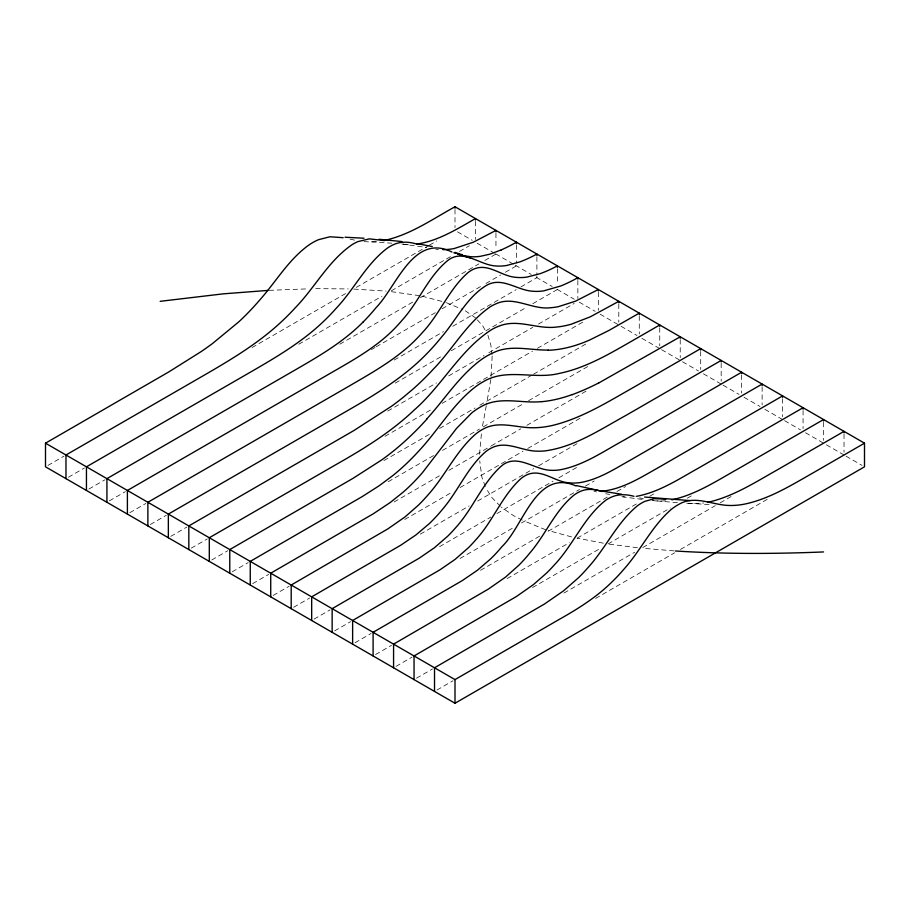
<?xml version="1.0" encoding="UTF-8"?>
<svg xmlns="http://www.w3.org/2000/svg" width="910" height="910" viewBox="0 0 910 910"><rect width="100%" height="100%" fill="white"/><g stroke="black" fill="none" stroke-linecap="round" stroke-linejoin="round"><path stroke-width="0.68" stroke-dasharray="4.55 3.41" d="M492.151 356.106L490.956 378.196M479.49 454.386L481.526 432.5M490.82 379.527L486.531 404.415M482.55 425.937L486.293 405.689M47.934 465.42L63.95 456.172M252.093 347.54L345.55 293.589M356.276 287.389L429.179 245.313M429.406 245.177L436.72 240.957M68.409 477.238L84.425 467.99M298.753 344.253L382.018 296.182M391.38 290.768L450.882 256.415M459.493 251.444L469.378 245.734M88.884 489.057L104.9 479.809M339.771 344.208L414.289 301.187M420.386 297.661L478.887 263.889M484.882 260.431L495.95 254.038L495.95 252.559M109.359 500.875L125.375 491.639M371.394 349.599L375.045 347.483M376.239 346.801L435.992 312.301M442.078 308.786L481.083 286.263M485.951 283.454L500.58 275.013M505.357 272.249L516.425 265.856L516.425 264.389M129.834 512.694L145.85 503.457M394.246 360.041L443.443 331.638M452.805 326.235L516.186 289.642M520.918 286.912L536.9 277.686L536.9 276.208M150.309 524.524L166.325 515.276M395.281 383.087L443.011 355.537M451.349 350.725L526.901 307.091M532.782 303.701L557.375 289.505L557.375 288.026M170.784 536.343L186.8 527.095M387.728 411.092L436.47 382.951M448.732 375.875L484.006 355.503M488.886 352.693L532.76 327.361M538.504 324.04L574.199 303.439M191.259 548.161L207.275 538.925M385.044 436.288L432.58 408.84M442.146 403.312L532.509 351.146M537.389 348.325L583.697 321.594M211.734 559.98L227.75 550.743M383.918 460.574L429.895 434.036M439.644 428.405L474.986 407.998M479.843 405.2L532.27 374.931M533.487 374.226L587.109 343.263M232.209 571.81L248.225 562.562M388.217 481.743L433.911 455.353M442.522 450.382L479.411 429.088M483.278 426.858L523.682 403.528M528.596 400.684L590.089 365.183M252.684 583.629L268.7 574.381M394.132 501.967L441.589 474.565M448.903 470.345L490.342 446.412M491.275 445.877L520.816 428.826M526.901 425.311L587.849 390.128M273.159 595.447L289.175 586.199M404.768 519.462L452.725 491.775M460.107 487.521L523.011 451.201M527.743 448.471L581.843 417.235M293.634 607.266L309.65 598.029M420.318 534.125L469.139 505.949M477.67 501.023L533.726 468.65M538.606 465.84L578.953 442.544M314.109 619.084L330.125 609.848M439.564 546.66L490.831 517.062M496.928 513.547L552.984 481.174M558.854 477.796L578.578 466.398M334.584 630.914L350.6 621.666M460.039 558.478L512.922 527.948M521.532 522.977L579.556 489.478M585.471 486.065L594.184 481.037M355.059 642.733L371.075 633.485M480.514 570.297L539.539 536.217M548.15 531.247L608.562 496.371M617.014 491.491L625.625 486.52M375.534 654.552L391.55 645.315M507.143 578.567L569.319 542.678M577.236 538.106L637.569 503.264M649.751 496.234L655.939 492.663M396.009 666.37L412.025 657.134M532.509 587.564L598.939 549.219M608.073 543.941L670.26 508.03M687.289 498.202L693.625 494.551M416.484 678.189L432.5 668.952M563.961 593.058L634.645 552.245M642.779 547.547L715.328 505.653M720.254 502.82L732.55 495.722M436.959 690.019L452.975 680.771M595.618 598.416L674.617 552.802M680.475 549.424L769.678 497.918M269.178 290.336L308.899 288.811M315.724 288.641L348.268 288.925M353.808 289.084L386.033 291.098M709.038 504.527L687.551 503.253M371.587 241.867L391.8 243.197M403.437 244.312L405.325 244.449M674.048 550.88L642.824 548.275M677.449 502.695L652.163 500.477M364 241.594L367.788 241.832A146.1 84.357 -60 0 0 379.163 241.275M403.983 244.369L409.5 244.904L403.175 244.164M637.466 547.729L608.892 544.1M686.675 503.185L692.362 503.628A139.378 80.467 -60 0 0 703.737 502.968M391.391 291.678L420.738 295.852M652.925 500.614L656.713 500.966A127.923 73.858 -60 0 0 668.088 500.454M401.913 244.017L426.733 247.52M621.837 496.712L643.245 499.545M603.375 543.19L577.111 538.151M605.776 493.743L609.791 494.483M435.697 249.112L438.449 249.658M354.525 240.115L348.837 238.898M571.582 536.9L548.355 530.553M422.035 296.159L445.138 302.279M594.025 491.286L596.551 491.9M643.45 498.816L639.65 497.827M446.378 302.689L462.758 309.548M545.625 529.756L523.591 520.747M522.363 520.122L513.695 515.754L501.376 507.211M457.457 231.822L472.222 240.342M477.136 243.175L494.346 253.117M495.586 253.833L514.025 264.48M515.253 265.185L531.247 274.422M536.161 277.254L552.154 286.491M557.068 289.323L574.278 299.265M579.204 302.109L595.185 311.334M600.111 314.177L619.778 325.541M621.018 326.246L637 335.471M641.914 338.315L660.364 348.962M661.593 349.679L681.271 361.031M682.5 361.748L698.482 370.973M703.407 373.817L721.846 384.464M723.086 385.169L739.068 394.405M743.982 397.249L759.975 406.474M764.889 409.318L783.339 419.965M784.568 420.67L800.55 429.907M805.475 432.739L825.154 444.103M826.382 444.808L844.821 455.466M846.05 456.172L862.043 465.397M465.294 310.742L475.475 317.874M500.42 506.244L491.855 497.554L485.803 487.862M477.329 319.911L482.869 326.03L486.645 332.912M485.314 486.543L481.936 477.352L479.741 460.915M487.897 335.198L490.888 345.277L491.991 354.752M844.025 434.138L844.025 452.213M823.55 422.32L823.55 440.394M803.075 410.501L803.075 428.576M782.6 398.671L782.6 416.757M762.125 386.852L762.125 404.939M741.65 375.034L741.65 393.109M721.175 363.215L721.175 381.29M700.7 351.397L700.7 369.471M680.225 339.566L680.225 357.653M659.75 327.748L659.75 345.834M639.275 315.929L639.275 334.004M618.8 304.111L618.8 322.185M598.325 292.281L598.325 310.367M577.85 280.462L577.85 298.548M557.375 268.643L557.375 283.943M536.9 256.813L536.9 274.9M516.425 245.006L516.425 263.081M495.95 233.176L495.95 248.475M475.475 221.357L475.475 239.444M455 209.539L455 227.614M624.863 496.951A117.993 68.125 -60 0 1 622.975 496.803"/><path stroke-width="1.36" d="M426.938 418.771C445.126 398.819 459.766 375.159 481.925 359.177A73.562 42.474 -60 0 1 493.3 352.727C510.692 344.264 529.973 350.418 548.275 350.054M362.863 322.265C342.092 343.229 316.157 357.823 290.825 372.463L106.925 478.637L106.925 502.286M384.85 240.32A146.1 84.357 -60 0 0 386.75 239.899C411.604 233.881 432.933 218.923 455 206.752L864.5 443.181L864.5 466.819L455 703.248L45.5 466.819L45.5 443.181L168.725 371.974L200.962 351.715A350.976 202.634 -60 0 0 212.337 343.661L238.875 321.776A181.534 104.809 -60 0 0 259.737 300.016C276.071 281.622 288.686 259.418 309.025 244.915A59.195 34.182 -60 0 1 318.5 239.705L329.875 236.771L343.15 237.692M455 703.248L455 679.599L559.275 619.391C578.214 608.699 596.846 596.994 612.35 581.581A125.716 72.584 -60 0 0 623.725 569.433C640.777 550.459 651.719 526.412 671.125 509.532A45.705 26.39 -60 0 1 678.712 504.447C694.33 494.938 711.62 504.709 728 505.425A144.212 83.265 -60 0 0 745.062 504.015C769.814 498.703 791.575 485.075 813.312 472.734L864.5 443.181M598.7 382.996L680.225 336.791L680.225 338.27M501.262 249.897L489.887 254.163L480.4 256.301A102.17 58.991 -60 0 1 470.925 256.734L463.338 255.642M572.163 394.599L570.263 395.259A208.128 120.165 -60 0 1 541.803 401.674M671.887 499.817C696.048 494.63 716.955 480.639 738.237 468.786L823.55 419.533L823.55 421.012M160.16 301.324L223.246 293.85L267.813 290.426M541.825 401.594C521.658 403.778 499.886 395.736 481.162 406.611A58.513 33.784 -60 0 0 471.687 412.969L456.513 428.417L422.388 472.734A135.954 78.487 -60 0 1 403.437 491.935L390.162 502.57L373.1 513.911L270.725 573.209L270.725 596.858M823.55 551.938C774.194 553.962 724.724 554.133 675.413 550.982M364 238.227L345.038 237.226M379.163 239.285L401.913 241.548M644.587 497.053L690.087 500.591M665.813 499.112L654.438 498.68L644.962 501.319A42.451 24.513 -60 0 0 637.375 505.846C616.809 522.761 605.878 548.059 588.087 567.51A118.346 68.33 -60 0 1 578.612 577.622L563.438 590.92L544.487 604.012L434.525 667.781L434.525 691.418M621.837 494.289L599.087 490.626L576.337 485.553M417.087 243.652L432.25 246.519M384.475 240.593L369.312 238.864L357.937 241.605A49.936 28.836 -60 0 0 352.25 244.562C328.476 260.738 315.087 287.367 295.375 307.682A168.68 97.393 -60 0 1 282.1 321.116C256.882 344.89 226.624 362.237 196.787 379.47L65.975 455L65.975 478.637M633.963 496.303C626.546 494.244 618.345 493.891 611.213 497.201A38.129 22.011 -60 0 0 605.525 500.42C583.651 517.654 573.346 544.976 554.338 564.928A111.6 64.428 -60 0 1 546.762 572.89L533.487 584.561L516.425 596.516L414.05 655.962L414.05 679.599M416.325 243.96C408.943 241.696 400.718 241.275 393.575 244.631A42.065 24.286 -60 0 0 387.887 247.748C366.423 263.547 354.695 288.561 336.7 307.739A148.375 85.665 -60 0 1 325.325 319.706C302.131 342.513 273.66 358.722 245.7 374.875L86.45 466.819L86.45 490.467M459.55 254.675L461.45 255.187M457.525 253.97L462.587 255.414M602.113 491.571C594.81 489.068 586.461 488.204 579.363 491.866A34.227 19.758 -60 0 0 573.675 495.347C554.918 510.897 545.727 534.454 530.075 552.711A103.649 59.844 -60 0 1 518.7 565.383L505.425 577.19L488.363 589.1L393.575 644.143L393.575 667.781M457.525 254.026L470.163 257.871M455 252.366L462.587 254.88M453.862 252.752L455.762 253.446M575.95 485.94C536.161 468.275 523.648 526.128 502.013 546.546A100.498 58.024 -60 0 1 490.638 558.888L477.375 570.286L462.2 580.648L373.1 632.313L373.1 655.962M451.963 252.036C413.379 232.823 396.794 286.445 376.137 307.557A127.047 73.357 -60 0 1 362.863 322.265M45.5 443.181L455 679.599M844.025 432.83L844.025 431.363L777.675 469.662C755.755 481.947 734.154 496.052 709.425 501.933A139.378 80.467 -60 0 1 707.525 502.32M803.075 409.193L803.075 407.714L698.8 467.911C679.372 478.728 660.262 491.502 638.137 496.018A117.993 68.125 -60 0 1 636.238 496.348M782.6 397.374L782.6 395.896L659.375 467.035C641.959 476.738 624.544 488.147 604.388 490.922A103.899 59.98 -60 0 1 600.6 491.218M762.125 385.556L762.125 384.077L631.312 459.596C615.012 468.661 598.882 479.502 580.125 482.573A98.473 56.852 -60 0 1 568.75 482.789C554.52 481.788 541.552 468.4 527.038 474.758A28.858 16.664 -60 0 0 521.35 478.25C502.127 495.461 493.22 520.895 475.85 539.755A95.8 55.305 -60 0 1 468.275 547.865L455 559.457L439.837 569.899L352.625 620.495L352.625 644.143M741.65 373.726L741.65 372.247L624.112 440.11C603.387 451.383 583.299 465.636 559.65 469.878A100.384 57.956 -60 0 1 548.275 470.095C532.6 468.286 515.458 453.135 500.875 466.489C481.788 483.836 472.79 509.19 455.375 528.027A96.232 55.556 -60 0 1 447.8 536.104L434.525 547.661L419.362 558.092L332.15 608.676L332.15 632.313M721.175 361.907L721.175 360.428L626.387 415.153C600.463 429.384 574.801 446.912 544.862 450.916A125.83 72.652 -60 0 1 537.275 451.155C521.999 451.258 506.733 440.258 491.775 447.811A34.444 19.883 -60 0 0 486.088 451.349C467.49 467.262 458.253 490.956 442.487 509.338A103.194 59.582 -60 0 1 429.213 523.705L415.95 534.932L400.775 545.204L311.675 596.858L311.675 620.495M700.7 350.088L700.7 348.61L634.35 386.909C608.221 401.651 582.264 418.099 552.825 425.368A172.786 99.759 -60 0 1 533.863 427.745C516.835 428.155 498.635 420.056 482.675 429.349A44.522 25.707 -60 0 0 475.1 434.536C455.705 451.758 444.979 476.18 427.7 495.256A112.294 64.826 -60 0 1 418.225 505.334L404.95 516.982L387.887 528.881L291.2 585.028L291.2 608.676M659.75 326.44L659.75 324.972L637 338.099C612.305 352.181 587.485 367.595 559.275 373.418C534.295 379.754 506.768 367.742 483.438 381.631A68.591 39.596 -60 0 0 475.85 386.5C452.873 404.063 438.529 429.918 418.975 450.814A166.484 96.119 -60 0 1 392.438 475.873L379.163 485.758L362.1 496.667L250.25 561.39L250.25 585.028M639.275 314.621L639.275 313.142L608.938 330.444L589.987 339.851A189.257 109.268 -60 0 1 548.207 350.282M618.8 302.802L618.8 301.324L590.362 316.794L571.4 324.153A144.576 83.47 -60 0 1 556.237 327.077C537.184 329.477 518.006 318.614 499.362 325.985A63.393 36.593 -60 0 0 491.775 329.522C459.903 350.02 442.351 385.601 414.05 410.16C391.05 432.091 363.818 448.801 336.325 464.407L209.3 537.753L209.3 561.39M598.325 290.984L598.325 289.505L575.575 301.142L558.512 306.636A117.367 67.761 -60 0 1 550.925 307.705C532.259 310.185 514.207 295.397 495.95 303.815A49.276 28.449 -60 0 0 490.262 306.784C466.773 322.936 452.987 348.962 433.387 369.107A190.156 109.791 -60 0 1 412.526 389.503L403.05 397.454A264.56 152.743 -60 0 1 391.675 406.144L353.762 430.623L188.825 525.923L188.825 549.572M577.85 279.165L577.85 277.686A175.13 101.112 -60 0 1 560.788 285.967L543.725 290.859A102.17 58.991 -60 0 1 532.35 291.2C517.016 290.21 502.183 276.629 486.85 285.16C466.58 297.263 456.433 319.967 441.35 337.291A148.341 85.642 -60 0 1 424.287 356.254C400.593 379.823 371.53 396.84 342.763 413.402L168.35 514.104L168.35 537.753M557.375 267.335L557.375 265.856A153.881 88.839 -60 0 1 540.312 273.614L527.038 277.072A97.495 56.295 -60 0 1 515.663 277.311C501.41 276.31 488.534 262.853 473.962 269.007A29.62 17.108 -60 0 0 468.275 272.386C449.108 288.97 439.928 313.768 422.775 332.161A103.763 59.912 -60 0 1 417.087 338.327C397.056 359.018 371.564 372.986 346.938 387.353L147.875 502.286L147.875 525.923M536.9 255.517L536.9 254.038A156.85 90.556 -60 0 1 519.837 261.898L506.563 265.504A98.03 56.602 -60 0 1 495.188 265.913C479.286 264.776 463.11 248.475 447.8 260.465C428.132 276.481 419.135 301.46 402.3 320.024A101.715 58.729 -60 0 1 396.612 326.394C378.48 345.936 354.98 359.075 332.15 372.247L127.4 490.467L127.4 514.104M516.425 242.219L516.425 243.698M495.95 231.879L495.95 230.401L473.2 242.276L454.238 248.521A115.638 66.771 -60 0 1 442.863 249.624M475.475 220.049L475.475 218.582C458.538 228.16 441.634 238.818 422.388 243.072A128.185 74.006 -60 0 1 416.7 244.051M455 206.752L455 208.231M229.775 573.209L229.775 549.572L353 478.353L381.438 460.096A207.036 119.528 -60 0 0 427.029 418.941M516.425 242.208A190.224 109.826 -60 0 1 501.262 249.909M598.712 382.939A304.714 175.926 -60 0 1 572.151 394.678"/></g></svg>
